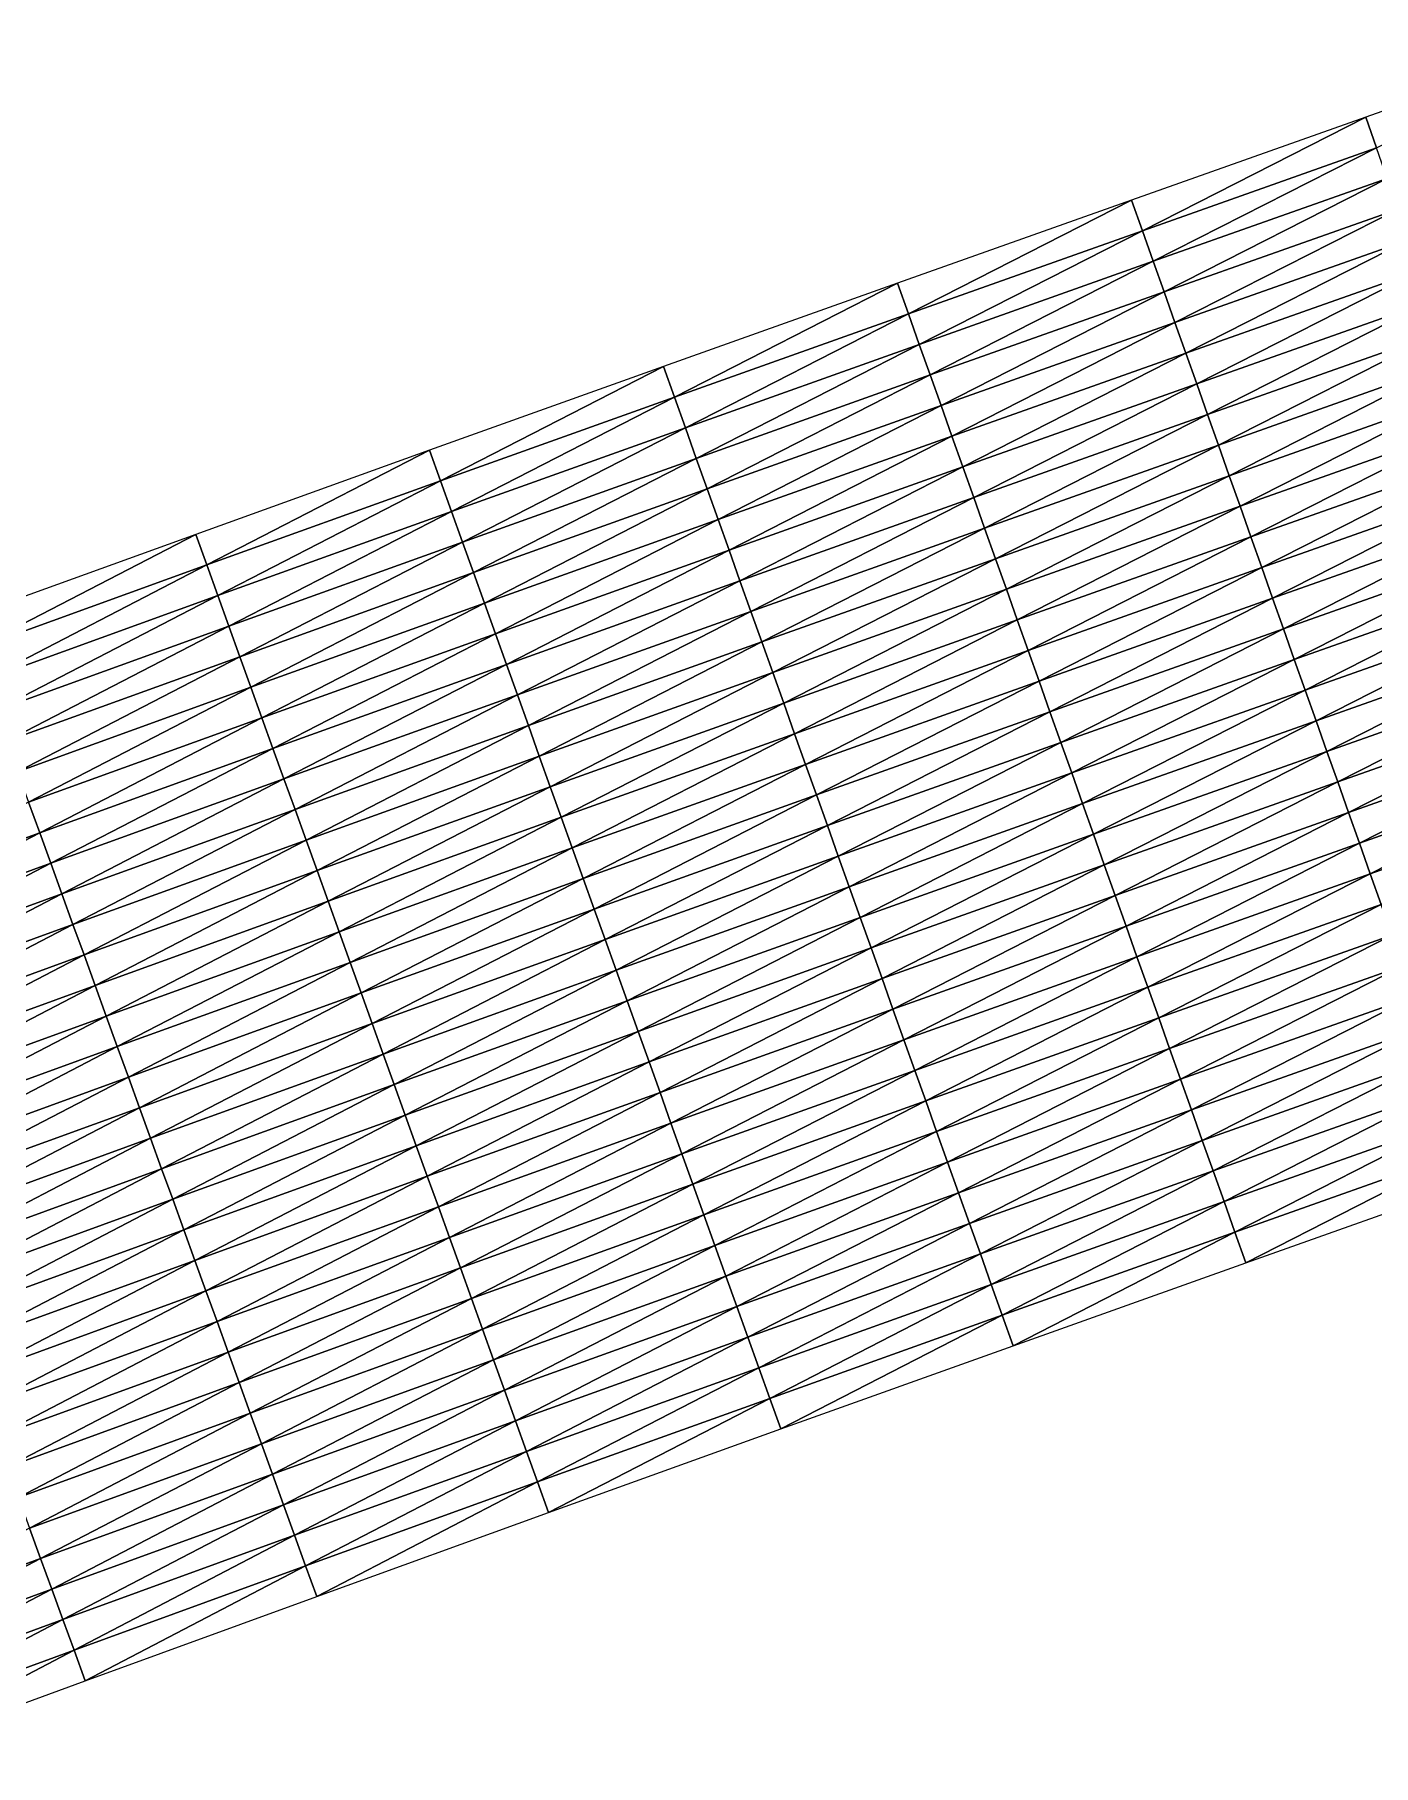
# Model space of a CAD drawing. Header units: metres. Extents: x 479979 to 482619, y 6959976 to 6961524.
# Drawn here: x 481134.4 to 481216.9, y 6960653.4 to 6960760 of the extents above; entities that cross this region are included whole.
import ezdxf

# ---------------------------------------------------------------- set-up
doc = ezdxf.new("R2010")
doc.units = ezdxf.units.M

msp = doc.modelspace()

# ---------------------------------------------------------------- linework, layer by layer
at = {"layer": 'GENERAL_FILL_TOP'}
for points in [[(481217.055, 6960752.98, 7.167), (481230.803, 6960759.95, 7.074), (481216.389, 6960754.866, 7.173)], [(481202.644, 6960747.882, 7.256), (481216.389, 6960754.866, 7.173), (481201.977, 6960749.768, 7.262)], [(481202.644, 6960747.882, 7.256), (481217.055, 6960752.98, 7.167), (481216.389, 6960754.866, 7.173)], [(481203.312, 6960745.997, 7.25), (481217.055, 6960752.98, 7.167), (481202.644, 6960747.882, 7.256)], [(481203.312, 6960745.997, 7.25), (481217.721, 6960751.094, 7.161), (481217.055, 6960752.98, 7.167)], [(481203.98, 6960744.112, 7.244), (481217.721, 6960751.094, 7.161), (481203.312, 6960745.997, 7.25)], [(481203.98, 6960744.112, 7.244), (481218.387, 6960749.209, 7.155), (481217.721, 6960751.094, 7.161)], [(481188.237, 6960742.768, 7.338), (481201.977, 6960749.768, 7.262), (481187.567, 6960744.653, 7.344)], [(481188.237, 6960742.768, 7.338), (481202.644, 6960747.882, 7.256), (481201.977, 6960749.768, 7.262)], [(481204.648, 6960742.227, 7.238), (481218.387, 6960749.209, 7.155), (481203.98, 6960744.112, 7.244)], [(481204.648, 6960742.227, 7.238), (481219.054, 6960747.323, 7.15), (481218.387, 6960749.209, 7.155)], [(481188.907, 6960740.884, 7.332), (481202.644, 6960747.882, 7.256), (481188.237, 6960742.768, 7.338)], [(481188.907, 6960740.884, 7.332), (481203.312, 6960745.997, 7.25), (481202.644, 6960747.882, 7.256)], [(481205.316, 6960740.342, 7.232), (481219.054, 6960747.323, 7.15), (481204.648, 6960742.227, 7.238)], [(481205.316, 6960740.342, 7.232), (481219.72, 6960745.437, 7.144), (481219.054, 6960747.323, 7.15)], [(481189.577, 6960739, 7.326), (481203.312, 6960745.997, 7.25), (481188.907, 6960740.884, 7.332)], [(481189.577, 6960739, 7.326), (481203.98, 6960744.112, 7.244), (481203.312, 6960745.997, 7.25)], [(481205.984, 6960738.457, 7.226), (481219.72, 6960745.437, 7.144), (481205.316, 6960740.342, 7.232)], [(481205.984, 6960738.457, 7.226), (481220.386, 6960743.551, 7.138), (481219.72, 6960745.437, 7.144)], [(481173.834, 6960737.636, 7.415), (481187.567, 6960744.653, 7.344), (481173.162, 6960739.519, 7.422)], [(481173.834, 6960737.636, 7.415), (481188.237, 6960742.768, 7.338), (481187.567, 6960744.653, 7.344)], [(481190.247, 6960737.115, 7.319), (481203.98, 6960744.112, 7.244), (481189.577, 6960739, 7.326)], [(481190.247, 6960737.115, 7.319), (481204.648, 6960742.227, 7.238), (481203.98, 6960744.112, 7.244)], [(481174.507, 6960735.752, 7.409), (481188.237, 6960742.768, 7.338), (481173.834, 6960737.636, 7.415)], [(481174.507, 6960735.752, 7.409), (481188.907, 6960740.884, 7.332), (481188.237, 6960742.768, 7.338)], [(481206.652, 6960736.571, 7.219), (481220.386, 6960743.551, 7.138), (481205.984, 6960738.457, 7.226)], [(481206.652, 6960736.571, 7.219), (481221.052, 6960741.665, 7.132), (481220.386, 6960743.551, 7.138)], [(481190.918, 6960735.231, 7.313), (481204.648, 6960742.227, 7.238), (481190.247, 6960737.115, 7.319)], [(481190.918, 6960735.231, 7.313), (481205.316, 6960740.342, 7.232), (481204.648, 6960742.227, 7.238)], [(481207.32, 6960734.686, 7.925), (481221.052, 6960741.665, 7.132), (481206.652, 6960736.571, 7.219)], [(481207.32, 6960734.686, 7.925), (481221.718, 6960739.779, 7.911), (481221.052, 6960741.665, 7.132)], [(481175.18, 6960733.869, 7.403), (481188.907, 6960740.884, 7.332), (481174.507, 6960735.752, 7.409)], [(481175.18, 6960733.869, 7.403), (481189.577, 6960739, 7.326), (481188.907, 6960740.884, 7.332)], [(481159.438, 6960732.482, 7.49), (481173.162, 6960739.519, 7.422), (481158.762, 6960734.365, 7.496)], [(481159.438, 6960732.482, 7.49), (481173.834, 6960737.636, 7.415), (481173.162, 6960739.519, 7.422)], [(481191.588, 6960733.346, 7.307), (481205.316, 6960740.342, 7.232), (481190.918, 6960735.231, 7.313)], [(481191.588, 6960733.346, 7.307), (481205.984, 6960738.457, 7.226), (481205.316, 6960740.342, 7.232)], [(481207.988, 6960732.801, 8.445), (481221.718, 6960739.779, 7.911), (481207.32, 6960734.686, 7.925)], [(481207.988, 6960732.801, 8.445), (481222.384, 6960737.894, 8.431), (481221.718, 6960739.779, 7.911)], [(481175.852, 6960731.985, 7.396), (481189.577, 6960739, 7.326), (481175.18, 6960733.869, 7.403)], [(481175.852, 6960731.985, 7.396), (481190.247, 6960737.115, 7.319), (481189.577, 6960739, 7.326)], [(481192.258, 6960731.462, 7.301), (481205.984, 6960738.457, 7.226), (481191.588, 6960733.346, 7.307)], [(481192.258, 6960731.462, 7.301), (481206.652, 6960736.571, 7.219), (481205.984, 6960738.457, 7.226)], [(481160.113, 6960730.6, 7.484), (481173.834, 6960737.636, 7.415), (481159.438, 6960732.482, 7.49)], [(481160.113, 6960730.6, 7.484), (481174.507, 6960735.752, 7.409), (481173.834, 6960737.636, 7.415)], [(481208.656, 6960730.916, 8.485), (481222.384, 6960737.894, 8.431), (481207.988, 6960732.801, 8.445)], [(481208.656, 6960730.916, 8.485), (481223.05, 6960736.008, 8.471), (481222.384, 6960737.894, 8.431)], [(481176.525, 6960730.102, 7.39), (481190.247, 6960737.115, 7.319), (481175.852, 6960731.985, 7.396)], [(481176.525, 6960730.102, 7.39), (481190.918, 6960735.231, 7.313), (481190.247, 6960737.115, 7.319)], [(481192.928, 6960729.578, 7.939), (481206.652, 6960736.571, 7.219), (481192.258, 6960731.462, 7.301)], [(481192.928, 6960729.578, 7.939), (481207.32, 6960734.686, 7.925), (481206.652, 6960736.571, 7.219)], [(481160.789, 6960728.717, 7.477), (481174.507, 6960735.752, 7.409), (481160.113, 6960730.6, 7.484)], [(481160.789, 6960728.717, 7.477), (481175.18, 6960733.869, 7.403), (481174.507, 6960735.752, 7.409)], [(481177.197, 6960728.218, 7.384), (481190.918, 6960735.231, 7.313), (481176.525, 6960730.102, 7.39)], [(481177.197, 6960728.218, 7.384), (481191.588, 6960733.346, 7.307), (481190.918, 6960735.231, 7.313)], [(481209.324, 6960729.031, 8.525), (481223.05, 6960736.008, 8.471), (481208.656, 6960730.916, 8.485)], [(481209.324, 6960729.031, 8.525), (481223.716, 6960734.122, 8.511), (481223.05, 6960736.008, 8.471)], [(481145.048, 6960727.305, 7.563), (481158.762, 6960734.365, 7.496), (481144.37, 6960729.187, 7.569)], [(481145.048, 6960727.305, 7.563), (481159.438, 6960732.482, 7.49), (481158.762, 6960734.365, 7.496)], [(481193.598, 6960727.693, 8.459), (481207.32, 6960734.686, 7.925), (481192.928, 6960729.578, 7.939)], [(481193.598, 6960727.693, 8.459), (481207.988, 6960732.801, 8.445), (481207.32, 6960734.686, 7.925)], [(481209.992, 6960727.146, 8.565), (481223.716, 6960734.122, 8.511), (481209.324, 6960729.031, 8.525)], [(481209.992, 6960727.146, 8.565), (481224.382, 6960732.236, 8.551), (481223.716, 6960734.122, 8.511)], [(481161.464, 6960726.835, 7.471), (481175.18, 6960733.869, 7.403), (481160.789, 6960728.717, 7.477)], [(481161.464, 6960726.835, 7.471), (481175.852, 6960731.985, 7.396), (481175.18, 6960733.869, 7.403)], [(481177.87, 6960726.335, 7.377), (481191.588, 6960733.346, 7.307), (481177.197, 6960728.218, 7.384)], [(481177.87, 6960726.335, 7.377), (481192.258, 6960731.462, 7.301), (481191.588, 6960733.346, 7.307)], [(481145.727, 6960725.424, 7.556), (481159.438, 6960732.482, 7.49), (481145.048, 6960727.305, 7.563)], [(481145.727, 6960725.424, 7.556), (481160.113, 6960730.6, 7.484), (481159.438, 6960732.482, 7.49)], [(481194.268, 6960725.809, 8.499), (481207.988, 6960732.801, 8.445), (481193.598, 6960727.693, 8.459)], [(481194.268, 6960725.809, 8.499), (481208.656, 6960730.916, 8.485), (481207.988, 6960732.801, 8.445)], [(481210.66, 6960725.26, 8.605), (481224.382, 6960732.236, 8.551), (481209.992, 6960727.146, 8.565)], [(481210.66, 6960725.26, 8.605), (481225.048, 6960730.35, 8.591), (481224.382, 6960732.236, 8.551)], [(481162.14, 6960724.952, 7.464), (481175.852, 6960731.985, 7.396), (481161.464, 6960726.835, 7.471)], [(481162.14, 6960724.952, 7.464), (481176.525, 6960730.102, 7.39), (481175.852, 6960731.985, 7.396)], [(481178.543, 6960724.451, 7.954), (481192.258, 6960731.462, 7.301), (481177.87, 6960726.335, 7.377)], [(481178.543, 6960724.451, 7.954), (481192.928, 6960729.578, 7.939), (481192.258, 6960731.462, 7.301)], [(481146.406, 6960723.543, 7.55), (481160.113, 6960730.6, 7.484), (481145.727, 6960725.424, 7.556)], [(481146.406, 6960723.543, 7.55), (481160.789, 6960728.717, 7.477), (481160.113, 6960730.6, 7.484)], [(481162.815, 6960723.07, 7.458), (481176.525, 6960730.102, 7.39), (481162.14, 6960724.952, 7.464)], [(481162.815, 6960723.07, 7.458), (481177.197, 6960728.218, 7.384), (481176.525, 6960730.102, 7.39)], [(481194.938, 6960723.925, 8.539), (481208.656, 6960730.916, 8.485), (481194.268, 6960725.809, 8.499)], [(481194.938, 6960723.925, 8.539), (481209.324, 6960729.031, 8.525), (481208.656, 6960730.916, 8.485)], [(481211.328, 6960723.375, 8.645), (481225.048, 6960730.35, 8.591), (481210.66, 6960725.26, 8.605)], [(481211.328, 6960723.375, 8.645), (481225.714, 6960728.465, 8.631), (481225.048, 6960730.35, 8.591)], [(481130.668, 6960722.103, 7.635), (481144.37, 6960729.187, 7.569), (481129.986, 6960723.983, 7.641)], [(481130.668, 6960722.103, 7.635), (481145.048, 6960727.305, 7.563), (481144.37, 6960729.187, 7.569)], [(481179.215, 6960722.568, 8.474), (481192.928, 6960729.578, 7.939), (481178.543, 6960724.451, 7.954)], [(481179.215, 6960722.568, 8.474), (481193.598, 6960727.693, 8.459), (481192.928, 6960729.578, 7.939)], [(481195.608, 6960722.04, 8.579), (481209.324, 6960729.031, 8.525), (481194.938, 6960723.925, 8.539)], [(481195.608, 6960722.04, 8.579), (481209.992, 6960727.146, 8.565), (481209.324, 6960729.031, 8.525)], [(481147.084, 6960721.661, 7.543), (481160.789, 6960728.717, 7.477), (481146.406, 6960723.543, 7.55)], [(481147.084, 6960721.661, 7.543), (481161.464, 6960726.835, 7.471), (481160.789, 6960728.717, 7.477)], [(481163.491, 6960721.187, 7.452), (481177.197, 6960728.218, 7.384), (481162.815, 6960723.07, 7.458)], [(481163.491, 6960721.187, 7.452), (481177.87, 6960726.335, 7.377), (481177.197, 6960728.218, 7.384)], [(481211.996, 6960721.49, 8.685), (481225.714, 6960728.465, 8.631), (481211.328, 6960723.375, 8.645)], [(481211.996, 6960721.49, 8.685), (481226.381, 6960726.579, 8.671), (481225.714, 6960728.465, 8.631)], [(481131.35, 6960720.223, 7.628), (481145.048, 6960727.305, 7.563), (481130.668, 6960722.103, 7.635)], [(481131.35, 6960720.223, 7.628), (481145.727, 6960725.424, 7.556), (481145.048, 6960727.305, 7.563)], [(481147.763, 6960719.78, 7.537), (481161.464, 6960726.835, 7.471), (481147.084, 6960721.661, 7.543)], [(481147.763, 6960719.78, 7.537), (481162.14, 6960724.952, 7.464), (481161.464, 6960726.835, 7.471)], [(481179.888, 6960720.684, 8.514), (481193.598, 6960727.693, 8.459), (481179.215, 6960722.568, 8.474)], [(481179.888, 6960720.684, 8.514), (481194.268, 6960725.809, 8.499), (481193.598, 6960727.693, 8.459)], [(481196.279, 6960720.156, 8.619), (481209.992, 6960727.146, 8.565), (481195.608, 6960722.04, 8.579)], [(481196.279, 6960720.156, 8.619), (481210.66, 6960725.26, 8.605), (481209.992, 6960727.146, 8.565)], [(481164.166, 6960719.305, 7.97), (481177.87, 6960726.335, 7.377), (481163.491, 6960721.187, 7.452)], [(481164.166, 6960719.305, 7.97), (481178.543, 6960724.451, 7.954), (481177.87, 6960726.335, 7.377)], [(481180.561, 6960718.801, 8.554), (481194.268, 6960725.809, 8.499), (481179.888, 6960720.684, 8.514)], [(481180.561, 6960718.801, 8.554), (481194.938, 6960723.925, 8.539), (481194.268, 6960725.809, 8.499)], [(481212.664, 6960719.605, 8.725), (481226.381, 6960726.579, 8.671), (481211.996, 6960721.49, 8.685)], [(481212.664, 6960719.605, 8.725), (481227.047, 6960724.693, 8.711), (481226.381, 6960726.579, 8.671)], [(481132.032, 6960718.343, 7.622), (481145.727, 6960725.424, 7.556), (481131.35, 6960720.223, 7.628)], [(481132.032, 6960718.343, 7.622), (481146.406, 6960723.543, 7.55), (481145.727, 6960725.424, 7.556)], [(481148.442, 6960717.899, 7.531), (481162.14, 6960724.952, 7.464), (481147.763, 6960719.78, 7.537)], [(481148.442, 6960717.899, 7.531), (481162.815, 6960723.07, 7.458), (481162.14, 6960724.952, 7.464)], [(481196.949, 6960718.271, 8.659), (481210.66, 6960725.26, 8.605), (481196.279, 6960720.156, 8.619)], [(481196.949, 6960718.271, 8.659), (481211.328, 6960723.375, 8.645), (481210.66, 6960725.26, 8.605)], [(481213.332, 6960717.72, 8.685), (481227.047, 6960724.693, 8.711), (481212.664, 6960719.605, 8.725)], [(481213.332, 6960717.72, 8.685), (481227.713, 6960722.807, 8.671), (481227.047, 6960724.693, 8.711)], [(481132.715, 6960716.463, 7.615), (481146.406, 6960723.543, 7.55), (481132.032, 6960718.343, 7.622)], [(481132.715, 6960716.463, 7.615), (481147.084, 6960721.661, 7.543), (481146.406, 6960723.543, 7.55)], [(481164.842, 6960717.423, 8.49), (481178.543, 6960724.451, 7.954), (481164.166, 6960719.305, 7.97)], [(481164.842, 6960717.423, 8.49), (481179.215, 6960722.568, 8.474), (481178.543, 6960724.451, 7.954)], [(481181.233, 6960716.917, 8.594), (481194.938, 6960723.925, 8.539), (481180.561, 6960718.801, 8.554)], [(481181.233, 6960716.917, 8.594), (481195.608, 6960722.04, 8.579), (481194.938, 6960723.925, 8.539)], [(481149.12, 6960716.017, 7.524), (481162.815, 6960723.07, 7.458), (481148.442, 6960717.899, 7.531)], [(481149.12, 6960716.017, 7.524), (481163.491, 6960721.187, 7.452), (481162.815, 6960723.07, 7.458)], [(481165.517, 6960715.54, 8.53), (481179.215, 6960722.568, 8.474), (481164.842, 6960717.423, 8.49)], [(481165.517, 6960715.54, 8.53), (481179.888, 6960720.684, 8.514), (481179.215, 6960722.568, 8.474)], [(481197.619, 6960716.387, 8.699), (481211.328, 6960723.375, 8.645), (481196.949, 6960718.271, 8.659)], [(481197.619, 6960716.387, 8.699), (481211.996, 6960721.49, 8.685), (481211.328, 6960723.375, 8.645)], [(481214, 6960715.835, 8.645), (481227.713, 6960722.807, 8.671), (481213.332, 6960717.72, 8.685)], [(481214, 6960715.835, 8.645), (481228.379, 6960720.921, 8.631), (481227.713, 6960722.807, 8.671)], [(481133.397, 6960714.583, 7.609), (481147.084, 6960721.661, 7.543), (481132.715, 6960716.463, 7.615)], [(481133.397, 6960714.583, 7.609), (481147.763, 6960719.78, 7.537), (481147.084, 6960721.661, 7.543)], [(481181.906, 6960715.034, 8.634), (481195.608, 6960722.04, 8.579), (481181.233, 6960716.917, 8.594)], [(481181.906, 6960715.034, 8.634), (481196.279, 6960720.156, 8.619), (481195.608, 6960722.04, 8.579)], [(481198.289, 6960714.503, 8.739), (481211.996, 6960721.49, 8.685), (481197.619, 6960716.387, 8.699)], [(481198.289, 6960714.503, 8.739), (481212.664, 6960719.605, 8.725), (481211.996, 6960721.49, 8.685)], [(481149.799, 6960714.136, 7.99), (481163.491, 6960721.187, 7.452), (481149.12, 6960716.017, 7.524)], [(481149.799, 6960714.136, 7.99), (481164.166, 6960719.305, 7.97), (481163.491, 6960721.187, 7.452)], [(481166.193, 6960713.658, 8.57), (481179.888, 6960720.684, 8.514), (481165.517, 6960715.54, 8.53)], [(481166.193, 6960713.658, 8.57), (481180.561, 6960718.801, 8.554), (481179.888, 6960720.684, 8.514)], [(481214.667, 6960713.949, 8.605), (481228.379, 6960720.921, 8.631), (481214, 6960715.835, 8.645)], [(481214.667, 6960713.949, 8.605), (481229.045, 6960719.035, 8.591), (481228.379, 6960720.921, 8.631)], [(481134.079, 6960712.703, 7.602), (481147.763, 6960719.78, 7.537), (481133.397, 6960714.583, 7.609)], [(481134.079, 6960712.703, 7.602), (481148.442, 6960717.899, 7.531), (481147.763, 6960719.78, 7.537)], [(481150.478, 6960712.255, 8.51), (481164.166, 6960719.305, 7.97), (481149.799, 6960714.136, 7.99)], [(481150.478, 6960712.255, 8.51), (481164.842, 6960717.423, 8.49), (481164.166, 6960719.305, 7.97)], [(481182.579, 6960713.15, 8.674), (481196.279, 6960720.156, 8.619), (481181.906, 6960715.034, 8.634)], [(481182.579, 6960713.15, 8.674), (481196.949, 6960718.271, 8.659), (481196.279, 6960720.156, 8.619)], [(481198.959, 6960712.618, 8.699), (481212.664, 6960719.605, 8.725), (481198.289, 6960714.503, 8.739)], [(481198.959, 6960712.618, 8.699), (481213.332, 6960717.72, 8.685), (481212.664, 6960719.605, 8.725)], [(481166.868, 6960711.775, 8.61), (481180.561, 6960718.801, 8.554), (481166.193, 6960713.658, 8.57)], [(481166.868, 6960711.775, 8.61), (481181.233, 6960716.917, 8.594), (481180.561, 6960718.801, 8.554)], [(481183.251, 6960711.267, 8.714), (481196.949, 6960718.271, 8.659), (481182.579, 6960713.15, 8.674)], [(481183.251, 6960711.267, 8.714), (481197.619, 6960716.387, 8.699), (481196.949, 6960718.271, 8.659)], [(481215.335, 6960712.064, 8.565), (481229.045, 6960719.035, 8.591), (481214.667, 6960713.949, 8.605)], [(481215.335, 6960712.064, 8.565), (481229.711, 6960717.15, 8.551), (481229.045, 6960719.035, 8.591)], [(481134.761, 6960710.823, 7.596), (481148.442, 6960717.899, 7.531), (481134.079, 6960712.703, 7.602)], [(481134.761, 6960710.823, 7.596), (481149.12, 6960716.017, 7.524), (481148.442, 6960717.899, 7.531)], [(481151.156, 6960710.373, 8.55), (481164.842, 6960717.423, 8.49), (481150.478, 6960712.255, 8.51)], [(481151.156, 6960710.373, 8.55), (481165.517, 6960715.54, 8.53), (481164.842, 6960717.423, 8.49)], [(481199.629, 6960710.734, 8.659), (481213.332, 6960717.72, 8.685), (481198.959, 6960712.618, 8.699)], [(481199.629, 6960710.734, 8.659), (481214, 6960715.835, 8.645), (481213.332, 6960717.72, 8.685)], [(481216.003, 6960710.179, 8.525), (481229.711, 6960717.15, 8.551), (481215.335, 6960712.064, 8.565)], [(481216.003, 6960710.179, 8.525), (481230.377, 6960715.264, 8.511), (481229.711, 6960717.15, 8.551)], [(481135.443, 6960708.943, 8.013), (481149.12, 6960716.017, 7.524), (481134.761, 6960710.823, 7.596)], [(481135.443, 6960708.943, 8.013), (481149.799, 6960714.136, 7.99), (481149.12, 6960716.017, 7.524)], [(481167.544, 6960709.893, 8.65), (481181.233, 6960716.917, 8.594), (481166.868, 6960711.775, 8.61)], [(481167.544, 6960709.893, 8.65), (481181.906, 6960715.034, 8.634), (481181.233, 6960716.917, 8.594)], [(481183.924, 6960709.383, 8.754), (481197.619, 6960716.387, 8.699), (481183.251, 6960711.267, 8.714)], [(481183.924, 6960709.383, 8.754), (481198.289, 6960714.503, 8.739), (481197.619, 6960716.387, 8.699)], [(481151.835, 6960708.492, 8.59), (481165.517, 6960715.54, 8.53), (481151.156, 6960710.373, 8.55)], [(481151.835, 6960708.492, 8.59), (481166.193, 6960713.658, 8.57), (481165.517, 6960715.54, 8.53)], [(481168.219, 6960708.01, 8.69), (481181.906, 6960715.034, 8.634), (481167.544, 6960709.893, 8.65)], [(481168.219, 6960708.01, 8.69), (481182.579, 6960713.15, 8.674), (481181.906, 6960715.034, 8.634)], [(481200.299, 6960708.849, 8.619), (481214, 6960715.835, 8.645), (481199.629, 6960710.734, 8.659)], [(481200.299, 6960708.849, 8.619), (481214.667, 6960713.949, 8.605), (481214, 6960715.835, 8.645)], [(481216.671, 6960708.294, 8.485), (481230.377, 6960715.264, 8.511), (481216.003, 6960710.179, 8.525)], [(481216.671, 6960708.294, 8.485), (481231.043, 6960713.378, 8.471), (481230.377, 6960715.264, 8.511)], [(481136.126, 6960707.062, 8.533), (481149.799, 6960714.136, 7.99), (481135.443, 6960708.943, 8.013)], [(481136.126, 6960707.062, 8.533), (481150.478, 6960712.255, 8.51), (481149.799, 6960714.136, 7.99)], [(481184.597, 6960707.5, 8.714), (481198.289, 6960714.503, 8.739), (481183.924, 6960709.383, 8.754)], [(481184.597, 6960707.5, 8.714), (481198.959, 6960712.618, 8.699), (481198.289, 6960714.503, 8.739)], [(481200.97, 6960706.965, 8.579), (481214.667, 6960713.949, 8.605), (481200.299, 6960708.849, 8.619)], [(481200.97, 6960706.965, 8.579), (481215.335, 6960712.064, 8.565), (481214.667, 6960713.949, 8.605)], [(481152.514, 6960706.611, 8.63), (481166.193, 6960713.658, 8.57), (481151.835, 6960708.492, 8.59)], [(481152.514, 6960706.611, 8.63), (481166.868, 6960711.775, 8.61), (481166.193, 6960713.658, 8.57)], [(481168.895, 6960706.128, 8.73), (481182.579, 6960713.15, 8.674), (481168.219, 6960708.01, 8.69)], [(481168.895, 6960706.128, 8.73), (481183.251, 6960711.267, 8.714), (481182.579, 6960713.15, 8.674)], [(481217.339, 6960706.409, 8.445), (481231.043, 6960713.378, 8.471), (481216.671, 6960708.294, 8.485)], [(481120.414, 6960705.601, 7.667), (481134.761, 6960710.823, 7.596), (481134.079, 6960712.703, 7.602)], [(481136.808, 6960705.182, 8.573), (481150.478, 6960712.255, 8.51), (481136.126, 6960707.062, 8.533)], [(481136.808, 6960705.182, 8.573), (481151.156, 6960710.373, 8.55), (481150.478, 6960712.255, 8.51)], [(481153.193, 6960704.729, 8.67), (481166.868, 6960711.775, 8.61), (481152.514, 6960706.611, 8.63)], [(481153.193, 6960704.729, 8.67), (481167.544, 6960709.893, 8.65), (481166.868, 6960711.775, 8.61)], [(481185.269, 6960705.616, 8.674), (481198.959, 6960712.618, 8.699), (481184.597, 6960707.5, 8.714)], [(481185.269, 6960705.616, 8.674), (481199.629, 6960710.734, 8.659), (481198.959, 6960712.618, 8.699)], [(481201.64, 6960705.081, 8.539), (481215.335, 6960712.064, 8.565), (481200.97, 6960706.965, 8.579)], [(481201.64, 6960705.081, 8.539), (481216.003, 6960710.179, 8.525), (481215.335, 6960712.064, 8.565)], [(481121.1, 6960703.722, 8.039), (481134.761, 6960710.823, 7.596), (481120.414, 6960705.601, 7.667)], [(481121.1, 6960703.722, 8.039), (481135.443, 6960708.943, 8.013), (481134.761, 6960710.823, 7.596)], [(481169.57, 6960704.245, 8.77), (481183.251, 6960711.267, 8.714), (481168.895, 6960706.128, 8.73)], [(481169.57, 6960704.245, 8.77), (481183.924, 6960709.383, 8.754), (481183.251, 6960711.267, 8.714)], [(481185.942, 6960703.733, 8.634), (481199.629, 6960710.734, 8.659), (481185.269, 6960705.616, 8.674)], [(481185.942, 6960703.733, 8.634), (481200.299, 6960708.849, 8.619), (481199.629, 6960710.734, 8.659)], [(481137.49, 6960703.302, 8.613), (481151.156, 6960710.373, 8.55), (481136.808, 6960705.182, 8.573)], [(481137.49, 6960703.302, 8.613), (481151.835, 6960708.492, 8.59), (481151.156, 6960710.373, 8.55)], [(481153.871, 6960702.848, 8.71), (481167.544, 6960709.893, 8.65), (481153.193, 6960704.729, 8.67)], [(481153.871, 6960702.848, 8.71), (481168.219, 6960708.01, 8.69), (481167.544, 6960709.893, 8.65)], [(481202.31, 6960703.196, 8.499), (481216.003, 6960710.179, 8.525), (481201.64, 6960705.081, 8.539)], [(481202.31, 6960703.196, 8.499), (481216.671, 6960708.294, 8.485), (481216.003, 6960710.179, 8.525)], [(481121.786, 6960701.843, 8.559), (481135.443, 6960708.943, 8.013), (481121.1, 6960703.722, 8.039)], [(481121.786, 6960701.843, 8.559), (481136.126, 6960707.062, 8.533), (481135.443, 6960708.943, 8.013)], [(481170.246, 6960702.363, 8.73), (481183.924, 6960709.383, 8.754), (481169.57, 6960704.245, 8.77)], [(481170.246, 6960702.363, 8.73), (481184.597, 6960707.5, 8.714), (481183.924, 6960709.383, 8.754)], [(481186.615, 6960701.849, 8.594), (481200.299, 6960708.849, 8.619), (481185.942, 6960703.733, 8.634)], [(481186.615, 6960701.849, 8.594), (481200.97, 6960706.965, 8.579), (481200.299, 6960708.849, 8.619)], [(481138.172, 6960701.422, 8.653), (481151.835, 6960708.492, 8.59), (481137.49, 6960703.302, 8.613)], [(481138.172, 6960701.422, 8.653), (481152.514, 6960706.611, 8.63), (481151.835, 6960708.492, 8.59)], [(481154.55, 6960700.967, 8.75), (481168.219, 6960708.01, 8.69), (481153.871, 6960702.848, 8.71)], [(481154.55, 6960700.967, 8.75), (481168.895, 6960706.128, 8.73), (481168.219, 6960708.01, 8.69)], [(481170.921, 6960700.48, 8.69), (481184.597, 6960707.5, 8.714), (481170.246, 6960702.363, 8.73)], [(481170.921, 6960700.48, 8.69), (481185.269, 6960705.616, 8.674), (481184.597, 6960707.5, 8.714)], [(481202.98, 6960701.312, 8.459), (481216.671, 6960708.294, 8.485), (481202.31, 6960703.196, 8.499)], [(481202.98, 6960701.312, 8.459), (481217.339, 6960706.409, 8.445), (481216.671, 6960708.294, 8.485)], [(481122.472, 6960699.965, 8.599), (481136.126, 6960707.062, 8.533), (481121.786, 6960701.843, 8.559)], [(481122.472, 6960699.965, 8.599), (481136.808, 6960705.182, 8.573), (481136.126, 6960707.062, 8.533)], [(481138.854, 6960699.542, 8.693), (481152.514, 6960706.611, 8.63), (481138.172, 6960701.422, 8.653)], [(481138.854, 6960699.542, 8.693), (481153.193, 6960704.729, 8.67), (481152.514, 6960706.611, 8.63)], [(481187.287, 6960699.966, 8.554), (481200.97, 6960706.965, 8.579), (481186.615, 6960701.849, 8.594)], [(481187.287, 6960699.966, 8.554), (481201.64, 6960705.081, 8.539), (481200.97, 6960706.965, 8.579)], [(481155.229, 6960699.085, 8.79), (481168.895, 6960706.128, 8.73), (481154.55, 6960700.967, 8.75)], [(481155.229, 6960699.085, 8.79), (481169.57, 6960704.245, 8.77), (481168.895, 6960706.128, 8.73)], [(481171.597, 6960698.598, 8.65), (481185.269, 6960705.616, 8.674), (481170.921, 6960700.48, 8.69)], [(481171.597, 6960698.598, 8.65), (481185.942, 6960703.733, 8.634), (481185.269, 6960705.616, 8.674)], [(481203.65, 6960699.427, 7.939), (481217.339, 6960706.409, 8.445), (481202.98, 6960701.312, 8.459)], [(481203.65, 6960699.427, 7.939), (481218.007, 6960704.524, 7.925), (481217.339, 6960706.409, 8.445)], [(481123.158, 6960698.086, 8.639), (481136.808, 6960705.182, 8.573), (481122.472, 6960699.965, 8.599)], [(481123.158, 6960698.086, 8.639), (481137.49, 6960703.302, 8.613), (481136.808, 6960705.182, 8.573)], [(481139.536, 6960697.662, 8.733), (481153.193, 6960704.729, 8.67), (481138.854, 6960699.542, 8.693)], [(481139.536, 6960697.662, 8.733), (481153.871, 6960702.848, 8.71), (481153.193, 6960704.729, 8.67)], [(481187.96, 6960698.083, 8.514), (481201.64, 6960705.081, 8.539), (481187.287, 6960699.966, 8.554)], [(481187.96, 6960698.083, 8.514), (481202.31, 6960703.196, 8.499), (481201.64, 6960705.081, 8.539)], [(481204.32, 6960697.543, 7.188), (481218.007, 6960704.524, 7.925), (481203.65, 6960699.427, 7.939)], [(481204.32, 6960697.543, 7.188), (481218.675, 6960702.638, 7.109), (481218.007, 6960704.524, 7.925)], [(481123.844, 6960696.207, 8.679), (481137.49, 6960703.302, 8.613), (481123.158, 6960698.086, 8.639)], [(481123.844, 6960696.207, 8.679), (481138.172, 6960701.422, 8.653), (481137.49, 6960703.302, 8.613)], [(481155.907, 6960697.204, 8.75), (481169.57, 6960704.245, 8.77), (481155.229, 6960699.085, 8.79)], [(481155.907, 6960697.204, 8.75), (481170.246, 6960702.363, 8.73), (481169.57, 6960704.245, 8.77)], [(481172.272, 6960696.715, 8.61), (481185.942, 6960703.733, 8.634), (481171.597, 6960698.598, 8.65)], [(481172.272, 6960696.715, 8.61), (481186.615, 6960701.849, 8.594), (481185.942, 6960703.733, 8.634)], [(481140.219, 6960695.782, 8.773), (481153.871, 6960702.848, 8.71), (481139.536, 6960697.662, 8.733)], [(481140.219, 6960695.782, 8.773), (481154.55, 6960700.967, 8.75), (481153.871, 6960702.848, 8.71)], [(481156.586, 6960695.323, 8.71), (481170.246, 6960702.363, 8.73), (481155.907, 6960697.204, 8.75)], [(481156.586, 6960695.323, 8.71), (481170.921, 6960700.48, 8.69), (481170.246, 6960702.363, 8.73)], [(481188.633, 6960696.199, 8.474), (481202.31, 6960703.196, 8.499), (481187.96, 6960698.083, 8.514)], [(481188.633, 6960696.199, 8.474), (481202.98, 6960701.312, 8.459), (481202.31, 6960703.196, 8.499)], [(481204.99, 6960695.659, 7.182), (481218.675, 6960702.638, 7.109), (481204.32, 6960697.543, 7.188)], [(481204.99, 6960695.659, 7.182), (481219.343, 6960700.753, 7.103), (481218.675, 6960702.638, 7.109)], [(481124.53, 6960694.328, 8.719), (481138.172, 6960701.422, 8.653), (481123.844, 6960696.207, 8.679)], [(481124.53, 6960694.328, 8.719), (481138.854, 6960699.542, 8.693), (481138.172, 6960701.422, 8.653)], [(481172.948, 6960694.833, 8.57), (481186.615, 6960701.849, 8.594), (481172.272, 6960696.715, 8.61)], [(481172.948, 6960694.833, 8.57), (481187.287, 6960699.966, 8.554), (481186.615, 6960701.849, 8.594)], [(481189.305, 6960694.316, 7.954), (481202.98, 6960701.312, 8.459), (481188.633, 6960696.199, 8.474)], [(481189.305, 6960694.316, 7.954), (481203.65, 6960699.427, 7.939), (481202.98, 6960701.312, 8.459)], [(481140.901, 6960693.902, 8.813), (481154.55, 6960700.967, 8.75), (481140.219, 6960695.782, 8.773)], [(481140.901, 6960693.902, 8.813), (481155.229, 6960699.085, 8.79), (481154.55, 6960700.967, 8.75)], [(481157.265, 6960693.442, 8.67), (481170.921, 6960700.48, 8.69), (481156.586, 6960695.323, 8.71)], [(481157.265, 6960693.442, 8.67), (481171.597, 6960698.598, 8.65), (481170.921, 6960700.48, 8.69)], [(481205.66, 6960693.774, 7.175), (481219.343, 6960700.753, 7.103), (481204.99, 6960695.659, 7.182)], [(481205.66, 6960693.774, 7.175), (481220.011, 6960698.868, 7.097), (481219.343, 6960700.753, 7.103)], [(481125.216, 6960692.45, 8.759), (481138.854, 6960699.542, 8.693), (481124.53, 6960694.328, 8.719)], [(481125.216, 6960692.45, 8.759), (481139.536, 6960697.662, 8.733), (481138.854, 6960699.542, 8.693)], [(481141.583, 6960692.022, 8.773), (481155.229, 6960699.085, 8.79), (481140.901, 6960693.902, 8.813)], [(481141.583, 6960692.022, 8.773), (481155.907, 6960697.204, 8.75), (481155.229, 6960699.085, 8.79)], [(481173.623, 6960692.95, 8.53), (481187.287, 6960699.966, 8.554), (481172.948, 6960694.833, 8.57)], [(481173.623, 6960692.95, 8.53), (481187.96, 6960698.083, 8.514), (481187.287, 6960699.966, 8.554)], [(481189.978, 6960692.432, 7.263), (481203.65, 6960699.427, 7.939), (481189.305, 6960694.316, 7.954)], [(481189.978, 6960692.432, 7.263), (481204.32, 6960697.543, 7.188), (481203.65, 6960699.427, 7.939)], [(481157.943, 6960691.56, 8.63), (481171.597, 6960698.598, 8.65), (481157.265, 6960693.442, 8.67)], [(481157.943, 6960691.56, 8.63), (481172.272, 6960696.715, 8.61), (481171.597, 6960698.598, 8.65)], [(481174.299, 6960691.068, 8.49), (481187.96, 6960698.083, 8.514), (481173.623, 6960692.95, 8.53)], [(481174.299, 6960691.068, 8.49), (481188.633, 6960696.199, 8.474), (481187.96, 6960698.083, 8.514)], [(481206.331, 6960691.89, 7.169), (481220.011, 6960698.868, 7.097), (481205.66, 6960693.774, 7.175)], [(481206.331, 6960691.89, 7.169), (481220.679, 6960696.983, 7.091), (481220.011, 6960698.868, 7.097)], [(481125.902, 6960690.571, 8.799), (481139.536, 6960697.662, 8.733), (481125.216, 6960692.45, 8.759)], [(481125.902, 6960690.571, 8.799), (481140.219, 6960695.782, 8.773), (481139.536, 6960697.662, 8.733)], [(481142.265, 6960690.142, 8.733), (481155.907, 6960697.204, 8.75), (481141.583, 6960692.022, 8.773)], [(481142.265, 6960690.142, 8.733), (481156.586, 6960695.323, 8.71), (481155.907, 6960697.204, 8.75)], [(481190.651, 6960690.549, 7.257), (481204.32, 6960697.543, 7.188), (481189.978, 6960692.432, 7.263)], [(481190.651, 6960690.549, 7.257), (481204.99, 6960695.659, 7.182), (481204.32, 6960697.543, 7.188)], [(481207.001, 6960690.006, 7.163), (481220.679, 6960696.983, 7.091), (481206.331, 6960691.89, 7.169)], [(481207.001, 6960690.006, 7.163), (481221.347, 6960695.098, 7.084), (481220.679, 6960696.983, 7.091)], [(481126.588, 6960688.692, 8.839), (481140.219, 6960695.782, 8.773), (481125.902, 6960690.571, 8.799)], [(481126.588, 6960688.692, 8.839), (481140.901, 6960693.902, 8.813), (481140.219, 6960695.782, 8.773)], [(481158.622, 6960689.679, 8.59), (481172.272, 6960696.715, 8.61), (481157.943, 6960691.56, 8.63)], [(481158.622, 6960689.679, 8.59), (481172.948, 6960694.833, 8.57), (481172.272, 6960696.715, 8.61)], [(481174.974, 6960689.185, 7.97), (481188.633, 6960696.199, 8.474), (481174.299, 6960691.068, 8.49)], [(481174.974, 6960689.185, 7.97), (481189.305, 6960694.316, 7.954), (481188.633, 6960696.199, 8.474)], [(481142.947, 6960688.262, 8.693), (481156.586, 6960695.323, 8.71), (481142.265, 6960690.142, 8.733)], [(481142.947, 6960688.262, 8.693), (481157.265, 6960693.442, 8.67), (481156.586, 6960695.323, 8.71)], [(481159.301, 6960687.798, 8.55), (481172.948, 6960694.833, 8.57), (481158.622, 6960689.679, 8.59)], [(481159.301, 6960687.798, 8.55), (481173.623, 6960692.95, 8.53), (481172.948, 6960694.833, 8.57)], [(481191.323, 6960688.665, 7.251), (481204.99, 6960695.659, 7.182), (481190.651, 6960690.549, 7.257)], [(481191.323, 6960688.665, 7.251), (481205.66, 6960693.774, 7.175), (481204.99, 6960695.659, 7.182)], [(481207.671, 6960688.121, 7.157), (481221.347, 6960695.098, 7.084), (481207.001, 6960690.006, 7.163)], [(481207.671, 6960688.121, 7.157), (481222.015, 6960693.213, 7.078), (481221.347, 6960695.098, 7.084)], [(481127.274, 6960686.814, 8.799), (481140.901, 6960693.902, 8.813), (481126.588, 6960688.692, 8.839)], [(481127.274, 6960686.814, 8.799), (481141.583, 6960692.022, 8.773), (481140.901, 6960693.902, 8.813)], [(481175.65, 6960687.303, 7.336), (481189.305, 6960694.316, 7.954), (481174.974, 6960689.185, 7.97)], [(481175.65, 6960687.303, 7.336), (481189.978, 6960692.432, 7.263), (481189.305, 6960694.316, 7.954)], [(481191.996, 6960686.782, 7.244), (481205.66, 6960693.774, 7.175), (481191.323, 6960688.665, 7.251)], [(481191.996, 6960686.782, 7.244), (481206.331, 6960691.89, 7.169), (481205.66, 6960693.774, 7.175)], [(481143.629, 6960686.382, 8.653), (481157.265, 6960693.442, 8.67), (481142.947, 6960688.262, 8.693)], [(481143.629, 6960686.382, 8.653), (481157.943, 6960691.56, 8.63), (481157.265, 6960693.442, 8.67)], [(481159.979, 6960685.916, 8.51), (481173.623, 6960692.95, 8.53), (481159.301, 6960687.798, 8.55)], [(481159.979, 6960685.916, 8.51), (481174.299, 6960691.068, 8.49), (481173.623, 6960692.95, 8.53)], [(481208.341, 6960686.237, 7.15), (481222.015, 6960693.213, 7.078), (481207.671, 6960688.121, 7.157)], [(481208.341, 6960686.237, 7.15), (481222.683, 6960691.327, 7.072), (481222.015, 6960693.213, 7.078)], [(481127.96, 6960684.935, 8.759), (481141.583, 6960692.022, 8.773), (481127.274, 6960686.814, 8.799)], [(481127.96, 6960684.935, 8.759), (481142.265, 6960690.142, 8.733), (481141.583, 6960692.022, 8.773)], [(481144.312, 6960684.502, 8.613), (481157.943, 6960691.56, 8.63), (481143.629, 6960686.382, 8.653)], [(481144.312, 6960684.502, 8.613), (481158.622, 6960689.679, 8.59), (481157.943, 6960691.56, 8.63)], [(481176.325, 6960685.42, 7.33), (481189.978, 6960692.432, 7.263), (481175.65, 6960687.303, 7.336)], [(481176.325, 6960685.42, 7.33), (481190.651, 6960690.549, 7.257), (481189.978, 6960692.432, 7.263)], [(481192.669, 6960684.898, 7.238), (481206.331, 6960691.89, 7.169), (481191.996, 6960686.782, 7.244)], [(481192.669, 6960684.898, 7.238), (481207.001, 6960690.006, 7.163), (481206.331, 6960691.89, 7.169)], [(481160.658, 6960684.035, 7.99), (481174.299, 6960691.068, 8.49), (481159.979, 6960685.916, 8.51)], [(481160.658, 6960684.035, 7.99), (481174.974, 6960689.185, 7.97), (481174.299, 6960691.068, 8.49)], [(481177.001, 6960683.538, 7.324), (481190.651, 6960690.549, 7.257), (481176.325, 6960685.42, 7.33)], [(481177.001, 6960683.538, 7.324), (481191.323, 6960688.665, 7.251), (481190.651, 6960690.549, 7.257)], [(481209.011, 6960684.352, 7.144), (481222.683, 6960691.327, 7.072), (481208.341, 6960686.237, 7.15)], [(481209.011, 6960684.352, 7.144), (481223.351, 6960689.442, 7.066), (481222.683, 6960691.327, 7.072)], [(481128.646, 6960683.056, 8.719), (481142.265, 6960690.142, 8.733), (481127.96, 6960684.935, 8.759)], [(481128.646, 6960683.056, 8.719), (481142.947, 6960688.262, 8.693), (481142.265, 6960690.142, 8.733)], [(481144.994, 6960682.622, 8.573), (481158.622, 6960689.679, 8.59), (481144.312, 6960684.502, 8.613)], [(481144.994, 6960682.622, 8.573), (481159.301, 6960687.798, 8.55), (481158.622, 6960689.679, 8.59)], [(481193.341, 6960683.015, 7.231), (481207.001, 6960690.006, 7.163), (481192.669, 6960684.898, 7.238)], [(481193.341, 6960683.015, 7.231), (481207.671, 6960688.121, 7.157), (481207.001, 6960690.006, 7.163)], [(481161.337, 6960682.154, 7.408), (481174.974, 6960689.185, 7.97), (481160.658, 6960684.035, 7.99)], [(481161.337, 6960682.154, 7.408), (481175.65, 6960687.303, 7.336), (481174.974, 6960689.185, 7.97)], [(481177.676, 6960681.656, 7.317), (481191.323, 6960688.665, 7.251), (481177.001, 6960683.538, 7.324)], [(481177.676, 6960681.656, 7.317), (481191.996, 6960686.782, 7.244), (481191.323, 6960688.665, 7.251)], [(481129.332, 6960681.178, 8.679), (481142.947, 6960688.262, 8.693), (481128.646, 6960683.056, 8.719)], [(481129.332, 6960681.178, 8.679), (481143.629, 6960686.382, 8.653), (481142.947, 6960688.262, 8.693)], [(481145.676, 6960680.742, 8.533), (481159.301, 6960687.798, 8.55), (481144.994, 6960682.622, 8.573)], [(481145.676, 6960680.742, 8.533), (481159.979, 6960685.916, 8.51), (481159.301, 6960687.798, 8.55)], [(481162.015, 6960680.272, 7.402), (481175.65, 6960687.303, 7.336), (481161.337, 6960682.154, 7.408)], [(481162.015, 6960680.272, 7.402), (481176.325, 6960685.42, 7.33), (481175.65, 6960687.303, 7.336)], [(481194.014, 6960681.131, 7.225), (481207.671, 6960688.121, 7.157), (481193.341, 6960683.015, 7.231)], [(481194.014, 6960681.131, 7.225), (481208.341, 6960686.237, 7.15), (481207.671, 6960688.121, 7.157)], [(481130.018, 6960679.299, 8.639), (481143.629, 6960686.382, 8.653), (481129.332, 6960681.178, 8.679)], [(481130.018, 6960679.299, 8.639), (481144.312, 6960684.502, 8.613), (481143.629, 6960686.382, 8.653)], [(481178.352, 6960679.773, 7.311), (481191.996, 6960686.782, 7.244), (481177.676, 6960681.656, 7.317)], [(481178.352, 6960679.773, 7.311), (481192.669, 6960684.898, 7.238), (481191.996, 6960686.782, 7.244)], [(481194.686, 6960679.248, 7.219), (481208.341, 6960686.237, 7.15), (481194.014, 6960681.131, 7.225)], [(481194.686, 6960679.248, 7.219), (481209.011, 6960684.352, 7.144), (481208.341, 6960686.237, 7.15)], [(481146.358, 6960678.861, 8.013), (481159.979, 6960685.916, 8.51), (481145.676, 6960680.742, 8.533)], [(481146.358, 6960678.861, 8.013), (481160.658, 6960684.035, 7.99), (481159.979, 6960685.916, 8.51)], [(481162.694, 6960678.391, 7.395), (481176.325, 6960685.42, 7.33), (481162.015, 6960680.272, 7.402)], [(481162.694, 6960678.391, 7.395), (481177.001, 6960683.538, 7.324), (481176.325, 6960685.42, 7.33)], [(481130.704, 6960677.42, 8.599), (481144.312, 6960684.502, 8.613), (481130.018, 6960679.299, 8.639)], [(481130.704, 6960677.42, 8.599), (481144.994, 6960682.622, 8.573), (481144.312, 6960684.502, 8.613)], [(481179.027, 6960677.891, 7.304), (481192.669, 6960684.898, 7.238), (481178.352, 6960679.773, 7.311)], [(481179.027, 6960677.891, 7.304), (481193.341, 6960683.015, 7.231), (481192.669, 6960684.898, 7.238)], [(481147.04, 6960676.981, 7.48), (481160.658, 6960684.035, 7.99), (481146.358, 6960678.861, 8.013)], [(481147.04, 6960676.981, 7.48), (481161.337, 6960682.154, 7.408), (481160.658, 6960684.035, 7.99)], [(481163.373, 6960676.51, 7.389), (481177.001, 6960683.538, 7.324), (481162.694, 6960678.391, 7.395)], [(481163.373, 6960676.51, 7.389), (481177.676, 6960681.656, 7.317), (481177.001, 6960683.538, 7.324)], [(481179.703, 6960676.008, 7.298), (481193.341, 6960683.015, 7.231), (481179.027, 6960677.891, 7.304)], [(481179.703, 6960676.008, 7.298), (481194.014, 6960681.131, 7.225), (481193.341, 6960683.015, 7.231)], [(481131.39, 6960675.542, 8.559), (481144.994, 6960682.622, 8.573), (481130.704, 6960677.42, 8.599)], [(481131.39, 6960675.542, 8.559), (481145.676, 6960680.742, 8.533), (481144.994, 6960682.622, 8.573)], [(481147.722, 6960675.101, 7.473), (481161.337, 6960682.154, 7.408), (481147.04, 6960676.981, 7.48)], [(481147.722, 6960675.101, 7.473), (481162.015, 6960680.272, 7.402), (481161.337, 6960682.154, 7.408)], [(481164.051, 6960674.628, 7.382), (481177.676, 6960681.656, 7.317), (481163.373, 6960676.51, 7.389)], [(481164.051, 6960674.628, 7.382), (481178.352, 6960679.773, 7.311), (481177.676, 6960681.656, 7.317)], [(481180.378, 6960674.126, 7.291), (481194.014, 6960681.131, 7.225), (481179.703, 6960676.008, 7.298)], [(481180.378, 6960674.126, 7.291), (481194.686, 6960679.248, 7.219), (481194.014, 6960681.131, 7.225)], [(481132.076, 6960673.663, 8.039), (481145.676, 6960680.742, 8.533), (481131.39, 6960675.542, 8.559)], [(481132.076, 6960673.663, 8.039), (481146.358, 6960678.861, 8.013), (481145.676, 6960680.742, 8.533)], [(481148.405, 6960673.221, 7.467), (481162.015, 6960680.272, 7.402), (481147.722, 6960675.101, 7.473)], [(481148.405, 6960673.221, 7.467), (481162.694, 6960678.391, 7.395), (481162.015, 6960680.272, 7.402)], [(481132.762, 6960671.784, 7.551), (481146.358, 6960678.861, 8.013), (481132.076, 6960673.663, 8.039)], [(481132.762, 6960671.784, 7.551), (481147.04, 6960676.981, 7.48), (481146.358, 6960678.861, 8.013)], [(481164.73, 6960672.747, 7.376), (481178.352, 6960679.773, 7.311), (481164.051, 6960674.628, 7.382)], [(481164.73, 6960672.747, 7.376), (481179.027, 6960677.891, 7.304), (481178.352, 6960679.773, 7.311)], [(481149.087, 6960671.341, 7.46), (481162.694, 6960678.391, 7.395), (481148.405, 6960673.221, 7.467)], [(481149.087, 6960671.341, 7.46), (481163.373, 6960676.51, 7.389), (481162.694, 6960678.391, 7.395)], [(481165.409, 6960670.866, 7.37), (481179.027, 6960677.891, 7.304), (481164.73, 6960672.747, 7.376)], [(481165.409, 6960670.866, 7.37), (481179.703, 6960676.008, 7.298), (481179.027, 6960677.891, 7.304)], [(481133.448, 6960669.906, 7.544), (481147.04, 6960676.981, 7.48), (481132.762, 6960671.784, 7.551)], [(481133.448, 6960669.906, 7.544), (481147.722, 6960675.101, 7.473), (481147.04, 6960676.981, 7.48)], [(481149.769, 6960669.461, 7.454), (481163.373, 6960676.51, 7.389), (481149.087, 6960671.341, 7.46)], [(481149.769, 6960669.461, 7.454), (481164.051, 6960674.628, 7.382), (481163.373, 6960676.51, 7.389)], [(481166.087, 6960668.984, 7.363), (481179.703, 6960676.008, 7.298), (481165.409, 6960670.866, 7.37)], [(481166.087, 6960668.984, 7.363), (481180.378, 6960674.126, 7.291), (481179.703, 6960676.008, 7.298)], [(481134.134, 6960668.027, 7.538), (481147.722, 6960675.101, 7.473), (481133.448, 6960669.906, 7.544)], [(481134.134, 6960668.027, 7.538), (481148.405, 6960673.221, 7.467), (481147.722, 6960675.101, 7.473)], [(481150.451, 6960667.581, 7.447), (481164.051, 6960674.628, 7.382), (481149.769, 6960669.461, 7.454)], [(481150.451, 6960667.581, 7.447), (481164.73, 6960672.747, 7.376), (481164.051, 6960674.628, 7.382)], [(481134.82, 6960666.148, 7.531), (481148.405, 6960673.221, 7.467), (481134.134, 6960668.027, 7.538)], [(481134.82, 6960666.148, 7.531), (481149.087, 6960671.341, 7.46), (481148.405, 6960673.221, 7.467)], [(481151.133, 6960665.701, 7.441), (481164.73, 6960672.747, 7.376), (481150.451, 6960667.581, 7.447)], [(481151.133, 6960665.701, 7.441), (481165.409, 6960670.866, 7.37), (481164.73, 6960672.747, 7.376)], [(481135.506, 6960664.27, 7.525), (481149.087, 6960671.341, 7.46), (481134.82, 6960666.148, 7.531)], [(481135.506, 6960664.27, 7.525), (481149.769, 6960669.461, 7.454), (481149.087, 6960671.341, 7.46)], [(481151.815, 6960663.821, 7.434), (481165.409, 6960670.866, 7.37), (481151.133, 6960665.701, 7.441)], [(481151.815, 6960663.821, 7.434), (481166.087, 6960668.984, 7.363), (481165.409, 6960670.866, 7.37)], [(481136.192, 6960662.391, 7.518), (481149.769, 6960669.461, 7.454), (481135.506, 6960664.27, 7.525)], [(481136.192, 6960662.391, 7.518), (481150.451, 6960667.581, 7.447), (481149.769, 6960669.461, 7.454)], [(481120.573, 6960660.929, 7.602), (481134.82, 6960666.148, 7.531), (481134.134, 6960668.027, 7.538)], [(481136.878, 6960660.512, 7.512), (481150.451, 6960667.581, 7.447), (481136.192, 6960662.391, 7.518)], [(481136.878, 6960660.512, 7.512), (481151.133, 6960665.701, 7.441), (481150.451, 6960667.581, 7.447)], [(481121.263, 6960659.052, 7.596), (481134.82, 6960666.148, 7.531), (481120.573, 6960660.929, 7.602)], [(481121.263, 6960659.052, 7.596), (481135.506, 6960664.27, 7.525), (481134.82, 6960666.148, 7.531)], [(481137.564, 6960658.634, 7.505), (481151.133, 6960665.701, 7.441), (481136.878, 6960660.512, 7.512)], [(481137.564, 6960658.634, 7.505), (481151.815, 6960663.821, 7.434), (481151.133, 6960665.701, 7.441)], [(481121.953, 6960657.174, 7.589), (481135.506, 6960664.27, 7.525), (481121.263, 6960659.052, 7.596)], [(481121.953, 6960657.174, 7.589), (481136.192, 6960662.391, 7.518), (481135.506, 6960664.27, 7.525)], [(481122.643, 6960655.297, 7.583), (481136.192, 6960662.391, 7.518), (481121.953, 6960657.174, 7.589)], [(481122.643, 6960655.297, 7.583), (481136.878, 6960660.512, 7.512), (481136.192, 6960662.391, 7.518)], [(481123.333, 6960653.42, 7.577), (481136.878, 6960660.512, 7.512), (481122.643, 6960655.297, 7.583)], [(481123.333, 6960653.42, 7.577), (481137.564, 6960658.634, 7.505), (481136.878, 6960660.512, 7.512)]]:
    msp.add_3dface(points, dxfattribs=at)

doc.saveas('drawing.dxf')
